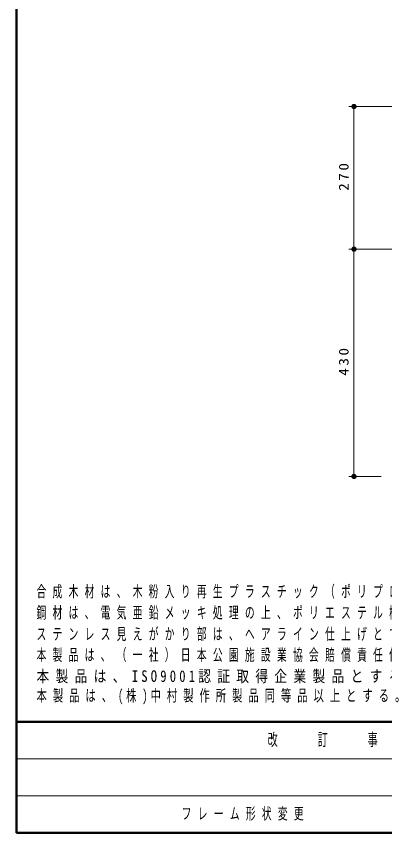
# Model space of a CAD drawing. Units: millimetres on the paper, scale 1:10. Extents: x -365 to 0, y 0 to 257.
# Drawn here: x -365 to -295.4, y 0 to 154.5 of the extents above; entities that cross this region are included whole.
import ezdxf

# ---------------------------------------------------------------- set-up
doc = ezdxf.new("R2010")
doc.units = ezdxf.units.MM
doc.layers.add('1_10', color=7, linetype='Continuous', lineweight=13)
doc.layers.add('LY_5', color=7, linetype='Continuous', lineweight=13)
doc.layers.add('99', color=7, linetype='Continuous')
doc.layers.add('CLASS1', color=7, linetype='Continuous')
doc.styles.add('ＭＳ ゴシック', font='')
doc.styles.get('ＭＳ ゴシック').set_extended_font_data('MS Gothic')

# ---------------------------------------------------------------- blocks, each defined once
blk = doc.blocks.new('filled_dot')
at = {"color": 0, "linetype": 'Continuous', "lineweight": -2, "const_width": 1.25}
blk.add_lwpolyline([(-0.625, 0, 1), (0.625, 0, 1)], format="xyb", close=True, dxfattribs=at)

msp = doc.modelspace()

# ---------------------------------------------------------------- linework, layer by layer
at = {"layer": '1_10'}
for p, q in [((-287.183, 137.429), (-302.183, 137.429)), ((-301.183, 110.429), (-301.183, 137.429)), ((-292.683, 110.429), (-302.183, 110.429)), ((-301.183, 67.429), (-301.183, 110.429)), ((-296.025, 67.429), (-302.183, 67.429))]:
    msp.add_line(p, q, dxfattribs=at)
at = {"layer": 'LY_5', "lineweight": 50}
for p, q in [((-365, 257), (-365, 0)), ((-365, 21), (0, 21)), ((-365, 0), (0, 0))]:
    msp.add_line(p, q, dxfattribs=at)
at = {"layer": 'LY_5'}
for p, q in [((-365, 14), (-238.5, 14)), ((-365, 7), (-238.5, 7))]:
    msp.add_line(p, q, dxfattribs=at)

# ---------------------------------------------------------------- block references
at = {"layer": '1_10', "xscale": 0.4, "yscale": 0.4}
for p, rotation in [((-301.183, 137.429), 270), ((-301.183, 110.429), 90), ((-301.183, 110.429), 270), ((-301.183, 67.429), 90)]:
    msp.add_blockref('filled_dot', p, dxfattribs=dict(at, rotation=rotation))

# ---------------------------------------------------------------- texts
at = {"layer": '1_10', "char_height": 1.833, "attachment_point": 8, "rotation": 90, "style": 'ＭＳ ゴシック'}
for s, insert in [('\\T1.33;\\W1.15;270', (-302.183, 124.344)), ('\\T1.33;\\W1.15;430', (-302.183, 89.344))]:
    msp.add_mtext(s, dxfattribs=dict(at, insert=insert))
at = {"layer": '99', "insert": (-333.75, 3.5), "char_height": 2.199, "attachment_point": 4, "style": 'ＭＳ ゴシック'}
msp.add_mtext('\\T1.64;\\W0.6;フレーム形状変更', dxfattribs=at)
at = {"layer": 'CLASS1', "char_height": 2.199, "attachment_point": 7, "style": 'ＭＳ ゴシック'}
for s, insert in [('\\T1.64;\\W0.6;合成木材は、木粉入り再生プラスチック（ポリプロピレン系、色：サンディーブラウン）とし、「再生有機系建材認定基準」適合品とする。', (-361.185, 44.279)), ('\\T1.64;\\W0.6;鋼材は、電気亜鉛メッキ処理の上、ポリエステル樹脂粉体塗装（ダークグレー）仕上げとする。', (-361.185, 40.279)), ('\\T1.64;\\W0.6;ステンレス見えがかり部は、ヘアライン仕上げとする。', (-361.185, 36.279)), ('\\T1.64;\\W0.6;本製品は、（一社）日本公園施設業協会賠償責任保険加入製品とする。', (-361.185, 32.279)), ('\\T1.5;\\W0.8;本製品は、ISO9001認証取得企業製品とする。', (-361.185, 28.279)), ('\\T1.58;\\W0.65;本製品は、(株)中村製作所製品同等品以上とする。', (-361.185, 24.279))]:
    msp.add_mtext(s, dxfattribs=dict(at, insert=insert))
at = {"layer": 'LY_5', "insert": (-301.75, 17.5), "char_height": 2.346, "attachment_point": 5, "style": 'ＭＳ ゴシック'}
msp.add_mtext('\\T1.64;\\W0.6;改\u3000\u3000訂\u3000\u3000事\u3000\u3000項', dxfattribs=at)

doc.saveas('drawing.dxf')
